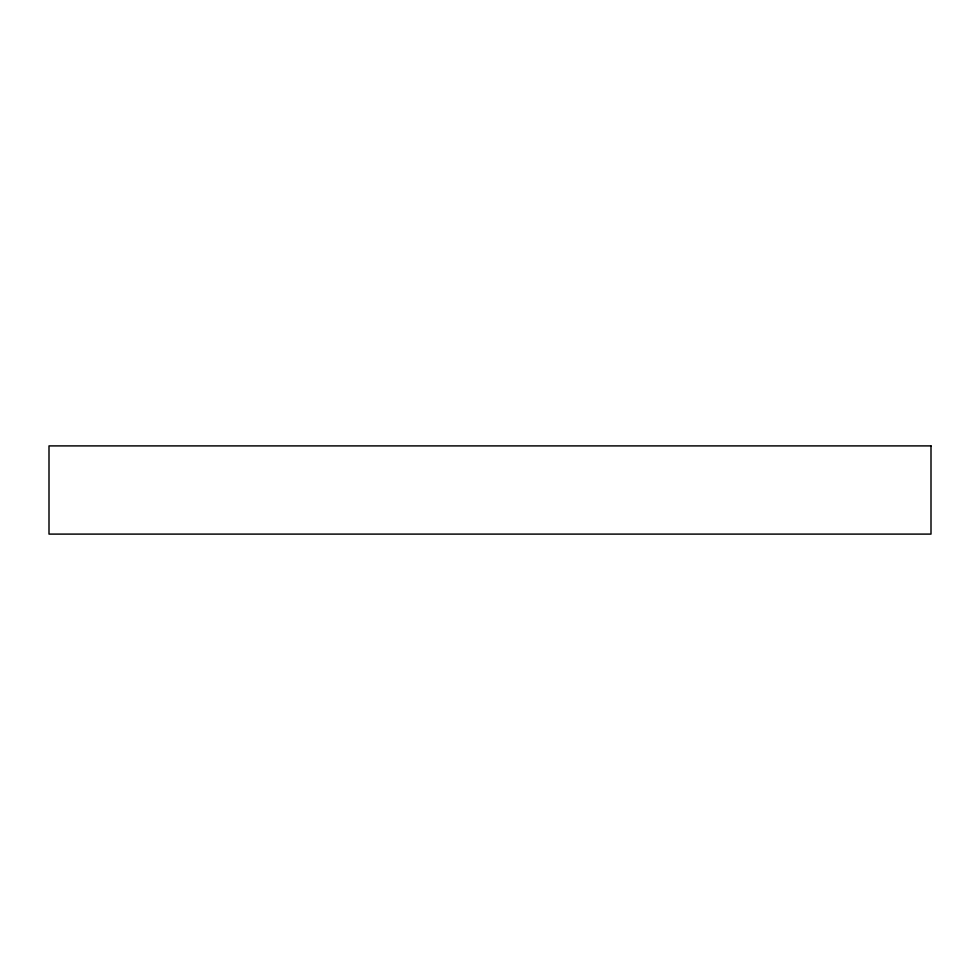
<?xml version="1.0" encoding="UTF-8"?>
<svg xmlns="http://www.w3.org/2000/svg" width="980" height="980" viewBox="0 0 980 980"><rect width="100%" height="100%" fill="white"/><g stroke="black" fill="none" stroke-linecap="round" stroke-linejoin="round"><path stroke-width="1.47" d="M931 445.9L49 445.9L49 534.1L931 534.1L931 445.9"/></g></svg>
